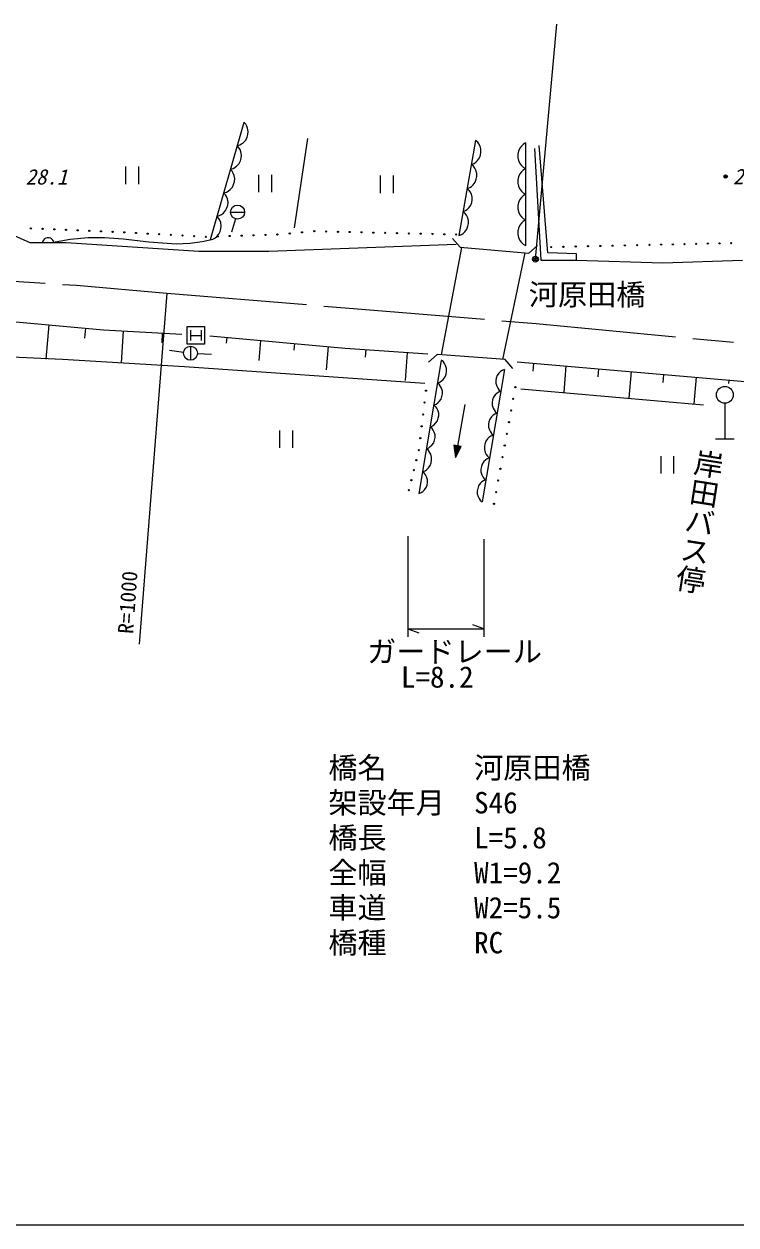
# Model space of a CAD drawing. Units: millimetres, scale not verified. Extents: x 40000 to 680000, y 20000 to 380000.
# Drawn here: x 203607 to 264682, y 205000 to 307975 of the extents above; entities that cross this region are included whole.
import ezdxf
from ezdxf.enums import TextEntityAlignment as Align

# ---------------------------------------------------------------- set-up
doc = ezdxf.new("R2010")
doc.units = ezdxf.units.MM
doc.header["$LTSCALE"] = 1000
doc.linetypes.add('CHAIN', pattern=[18.5, 12, -1.5, 3.5, -1.5])
for name, color, linetype, lineweight in [('M-BGD', 7, 'Continuous', 25), ('M-BGD-EXST', 7, 'Continuous', 25), ('M-BMK', 2, 'CHAIN', 13), ('M-STR-HTXT', 7, 'Continuous', 13), ('M-STR-STR1', 1, 'Continuous', 25), ('M-STR-STRC', 7, 'Continuous', 25), ('M-TTL-BAND', 7, 'Continuous', 25)]:
    doc.layers.add(name, color=color, linetype=linetype, lineweight=lineweight)
doc.styles.add('@ＭＳ ゴシック', font='')
doc.styles.add('ＭＳ ゴシック', font='')
doc.styles.get('@ＭＳ ゴシック').set_extended_font_data('@MS Gothic')
doc.styles.get('ＭＳ ゴシック').set_extended_font_data('MS Gothic')

msp = doc.modelspace()

# ---------------------------------------------------------------- linework, layer by layer
at = {"layer": 'M-BGD'}
for p, q in [((222450, 299534), (219574, 289468)), ((222626, 299385), (222459, 299564)), ((222713, 299230), (222626, 299385)), ((222788, 299034), (222713, 299230)), ((222840, 298757), (222788, 299034)), ((222811, 298503), (222840, 298757)), ((221882, 297545), (222118, 297609)), ((222118, 297609), (222274, 297695)), ((222274, 297695), (222442, 297822)), ((222442, 297822), (222632, 298030)), ((222632, 298030), (222742, 298260)), ((222742, 298260), (222811, 298503)), ((227931, 298167), (226780, 290498)), ((242341, 297976), (240903, 289828)), ((242531, 297841), (242346, 298001)), ((242633, 297695), (242531, 297841)), ((242728, 297508), (242633, 297695)), ((246414, 297643), (246282, 297511)), ((246634, 297775), (246414, 297643)), ((246634, 297775), (246634, 288956)), ((222049, 297366), (221882, 297545)), ((222136, 297210), (222049, 297366)), ((222211, 297014), (222136, 297210)), ((222263, 296737), (222211, 297014)), ((222234, 296484), (222263, 296737)), ((242677, 296493), (242762, 296734)), ((242808, 297238), (242728, 297508)), ((242762, 296734), (242806, 296982)), ((242806, 296982), (242808, 297238)), ((246018, 297071), (245974, 296807)), ((245974, 296807), (245974, 296543)), ((246150, 297335), (246018, 297071)), ((246282, 297511), (246150, 297335)), ((247401, 297315), (247938, 287729)), ((248551, 288343), (247784, 297545)), ((212307, 295744), (212307, 294244)), ((213447, 294244), (213447, 295744)), ((221305, 295526), (221542, 295589)), ((221542, 295589), (221697, 295676)), ((221697, 295676), (221865, 295803)), ((221865, 295803), (222055, 296010)), ((222055, 296010), (222165, 296241)), ((222165, 296241), (222234, 296484)), ((241981, 295933), (242210, 296021)), ((242166, 295773), (241981, 295933)), ((242268, 295627), (242166, 295773)), ((242210, 296021), (242356, 296123)), ((242363, 295440), (242268, 295627)), ((242356, 296123), (242509, 296267)), ((242509, 296267), (242677, 296493)), ((245974, 296543), (246018, 296279)), ((246018, 296279), (246150, 296015)), ((246150, 296015), (246282, 295839)), ((246282, 295839), (246414, 295707)), ((246414, 295707), (246634, 295575)), ((246634, 295575), (246414, 295443)), ((221472, 295347), (221305, 295526)), ((221559, 295191), (221472, 295347)), ((221634, 294995), (221559, 295191)), ((221686, 294718), (221634, 294995)), ((221657, 294464), (221686, 294718)), ((223734, 295053), (223734, 293553)), ((224874, 293553), (224874, 295053)), ((234163, 294977), (234163, 293477)), ((235303, 293477), (235303, 294977)), ((242312, 294425), (242397, 294666)), ((242443, 295169), (242363, 295440)), ((242397, 294666), (242441, 294914)), ((242441, 294914), (242443, 295169)), ((246018, 294871), (245974, 294607)), ((245974, 294607), (245974, 294343)), ((246150, 295135), (246018, 294871)), ((246282, 295311), (246150, 295135)), ((246414, 295443), (246282, 295311)), ((220728, 293507), (220965, 293570)), ((220895, 293328), (220728, 293507)), ((220965, 293570), (221120, 293657)), ((221120, 293657), (221288, 293784)), ((221288, 293784), (221478, 293991)), ((221478, 293991), (221588, 294222)), ((221588, 294222), (221657, 294464)), ((241616, 293865), (241845, 293953)), ((241792, 293712), (241616, 293865)), ((241889, 293573), (241792, 293712)), ((241845, 293953), (241991, 294055)), ((241980, 293395), (241889, 293573)), ((241991, 294055), (242144, 294199)), ((242144, 294199), (242312, 294425)), ((245974, 294343), (246018, 294079)), ((246018, 294079), (246150, 293815)), ((246150, 293815), (246282, 293639)), ((246282, 293639), (246414, 293507)), ((246414, 293507), (246634, 293375)), ((220982, 293172), (220895, 293328)), ((221057, 292976), (220982, 293172)), ((221109, 292699), (221057, 292976)), ((221080, 292445), (221109, 292699)), ((241931, 292429), (242012, 292658)), ((242056, 293138), (241980, 293395)), ((242012, 292658), (242054, 292894)), ((242054, 292894), (242056, 293138)), ((246018, 292671), (245974, 292407)), ((246150, 292935), (246018, 292671)), ((246282, 293111), (246150, 292935)), ((246414, 293243), (246282, 293111)), ((246634, 293375), (246414, 293243)), ((220151, 291487), (220388, 291551)), ((220318, 291309), (220151, 291487)), ((220388, 291551), (220543, 291637)), ((220543, 291637), (220711, 291764)), ((220711, 291764), (220901, 291972)), ((220901, 291972), (221011, 292203)), ((221011, 292203), (221080, 292445)), ((221326, 291849), (222526, 291849)), ((241268, 291896), (241486, 291979)), ((241453, 291735), (241268, 291896)), ((241556, 291589), (241453, 291735)), ((241486, 291979), (241625, 292077)), ((241650, 291402), (241556, 291589)), ((241625, 292077), (241771, 292213)), ((241771, 292213), (241931, 292429)), ((245974, 292407), (245974, 292143)), ((245974, 292143), (246018, 291879)), ((246018, 291879), (246150, 291615)), ((246150, 291615), (246282, 291439)), ((246282, 291439), (246414, 291307)), ((220405, 291153), (220318, 291309)), ((220480, 290957), (220405, 291153)), ((220434, 290184), (220503, 290426)), ((220532, 290680), (220480, 290957)), ((220503, 290426), (220532, 290680)), ((221752, 291275), (221402, 290127)), ((241599, 290387), (241684, 290628)), ((241731, 291132), (241650, 291402)), ((241684, 290628), (241728, 290876)), ((241728, 290876), (241731, 291132)), ((246018, 290471), (245974, 290207)), ((246150, 290735), (246018, 290471)), ((246282, 290911), (246150, 290735)), ((246414, 291043), (246282, 290911)), ((246414, 291307), (246634, 291175)), ((246634, 291175), (246414, 291043)), ((201720, 290307), (204117, 289229)), ((205274, 289449), (205214, 289349)), ((205374, 289549), (205274, 289449)), ((205474, 289609), (205374, 289549)), ((205594, 289649), (205474, 289609)), ((205754, 289649), (205594, 289649)), ((205874, 289609), (205754, 289649)), ((205974, 289549), (205874, 289609)), ((206074, 289449), (205974, 289549)), ((206134, 289349), (206074, 289449)), ((219574, 289468), (219811, 289532)), ((219811, 289532), (219967, 289618)), ((219967, 289618), (220134, 289745)), ((220134, 289745), (220324, 289953)), ((220324, 289953), (220434, 290184)), ((240365, 289592), (241011, 288828)), ((240903, 289828), (241132, 289915)), ((241132, 289915), (241278, 290018)), ((241278, 290018), (241431, 290161)), ((241431, 290161), (241599, 290387)), ((245974, 290207), (245974, 289943)), ((245974, 289943), (246018, 289679)), ((246018, 289679), (246150, 289415)), ((246150, 289415), (246282, 289239)), ((204117, 289229), (207232, 289229)), ((205214, 289349), (205174, 289229)), ((206174, 289229), (206134, 289349)), ((207232, 289229), (218616, 288510)), ((218616, 288510), (224607, 288510)), ((224607, 288510), (240664, 289109)), ((246282, 289239), (246414, 289107)), ((246414, 289107), (246634, 288975)), ((246901, 288337), (247664, 288983)), ((251005, 288266), (248551, 288343)), ((247938, 287729), (251005, 287729)), ((251005, 287729), (251005, 288266)), ((251005, 287729), (258404, 287493)), ((258404, 287493), (265229, 287723)), ((194809, 283191), (210435, 281753)), ((205747, 282184), (205476, 279239)), ((208872, 281897), (208794, 281050)), ((210435, 281753), (217145, 281370)), ((212112, 281657), (211955, 278900)), ((215467, 281465), (215420, 280643)), ((219552, 281232), (231151, 280178)), ((217886, 280345), (217886, 279145)), ((221002, 281100), (220958, 280623)), ((223902, 280837), (223745, 279115)), ((226802, 280573), (226751, 280018)), ((229701, 280310), (229521, 278330)), ((231151, 280178), (238245, 279698)), ((190293, 280033), (206910, 279232)), ((206910, 279232), (217384, 278616)), ((217291, 279820), (216100, 279969)), ((218486, 279719), (219684, 279667)), ((232925, 280058), (232881, 279407)), ((236472, 279818), (236309, 277407)), ((239395, 279123), (237478, 267716)), ((239048, 279626), (238291, 278972)), ((239578, 279004), (239401, 279155)), ((245530, 278439), (244876, 279196)), ((217384, 278616), (237995, 277178)), ((239677, 278866), (239578, 279004)), ((239768, 278688), (239677, 278866)), ((239847, 278431), (239768, 278688)), ((239807, 277951), (239847, 278188)), ((239847, 278188), (239847, 278431)), ((244823, 278352), (242908, 267015)), ((244347, 278047), (244197, 277841)), ((244485, 278178), (244347, 278047)), ((244616, 278272), (244485, 278178)), ((244823, 278352), (244616, 278272)), ((245907, 279018), (265462, 277330)), ((247304, 278897), (247245, 278215)), ((250097, 278656), (249901, 276378)), ((252891, 278415), (252832, 277731)), ((255685, 278174), (255487, 275889)), ((239069, 277183), (239286, 277268)), ((239238, 277039), (239069, 277183)), ((239331, 276908), (239238, 277039)), ((239286, 277268), (239425, 277367)), ((239425, 277367), (239569, 277505)), ((239569, 277505), (239728, 277721)), ((239728, 277721), (239807, 277951)), ((244121, 277623), (244083, 277398)), ((244083, 277398), (244083, 277167)), ((244083, 277167), (244157, 276923)), ((244197, 277841), (244121, 277623)), ((258478, 277933), (258419, 277246)), ((261272, 277692), (261074, 275400)), ((264066, 277451), (264041, 277166)), ((239418, 276739), (239331, 276908)), ((239380, 275821), (239455, 276039)), ((239493, 276495), (239418, 276739)), ((239455, 276039), (239493, 276264)), ((239493, 276264), (239493, 276495)), ((244031, 276174), (243880, 275968)), ((244169, 276305), (244031, 276174)), ((244157, 276923), (244244, 276754)), ((244300, 276398), (244169, 276305)), ((244244, 276754), (244338, 276623)), ((244506, 276479), (244300, 276398)), ((244338, 276623), (244506, 276479)), ((246239, 276698), (261890, 275328)), ((238754, 275309), (238961, 275390)), ((238923, 275165), (238754, 275309)), ((239016, 275034), (238923, 275165)), ((238961, 275390), (239092, 275484)), ((239104, 274865), (239016, 275034)), ((239092, 275484), (239230, 275615)), ((239230, 275615), (239380, 275821)), ((241416, 275356), (240618, 270816)), ((243805, 275749), (243767, 275525)), ((243767, 275525), (243767, 275293)), ((243767, 275293), (243841, 275050)), ((243880, 275968), (243805, 275749)), ((243841, 275050), (243928, 274881)), ((263723, 275460), (263723, 272400)), ((238915, 273741), (239065, 273947)), ((239065, 273947), (239140, 274166)), ((239178, 274622), (239104, 274865)), ((239140, 274166), (239178, 274390)), ((239178, 274390), (239178, 274622)), ((243564, 274094), (243489, 273876)), ((243715, 274300), (243564, 274094)), ((243852, 274431), (243715, 274300)), ((243984, 274525), (243852, 274431)), ((243928, 274881), (244022, 274749)), ((244190, 274605), (243984, 274525)), ((244022, 274749), (244190, 274605)), ((225522, 273133), (225522, 271633)), ((226662, 271633), (226662, 273133)), ((238439, 273436), (238646, 273516)), ((238608, 273292), (238439, 273436)), ((238701, 273160), (238608, 273292)), ((238646, 273516), (238777, 273610)), ((238789, 272992), (238701, 273160)), ((238777, 273610), (238915, 273741)), ((238863, 272748), (238789, 272992)), ((243451, 273651), (243450, 273420)), ((243450, 273420), (243525, 273176)), ((243489, 273876), (243451, 273651)), ((243525, 273176), (243612, 273007)), ((243612, 273007), (243705, 272876)), ((238462, 271736), (238600, 271867)), ((238600, 271867), (238750, 272073)), ((238750, 272073), (238825, 272292)), ((238825, 272292), (238863, 272517)), ((238863, 272517), (238863, 272748)), ((241107, 271746), (240476, 271856)), ((240476, 271856), (240618, 270816)), ((243136, 271964), (243096, 271727)), ((243215, 272194), (243136, 271964)), ((243373, 272411), (243215, 272194)), ((243518, 272549), (243373, 272411)), ((243656, 272647), (243518, 272549)), ((243874, 272732), (243656, 272647)), ((243705, 272876), (243874, 272732)), ((262913, 272400), (264533, 272400)), ((238125, 271562), (238331, 271643)), ((238302, 271410), (238125, 271562)), ((238400, 271272), (238302, 271410)), ((238331, 271643), (238462, 271736)), ((238492, 271094), (238400, 271272)), ((238571, 270838), (238492, 271094)), ((238570, 270595), (238571, 270838)), ((241041, 271717), (240528, 271807)), ((240528, 271807), (240639, 270934)), ((240975, 271688), (240581, 271757)), ((240581, 271757), (240660, 271053)), ((240618, 270816), (241107, 271746)), ((240909, 271659), (240633, 271707)), ((240633, 271707), (240681, 271171)), ((240639, 270934), (241041, 271717)), ((240660, 271053), (240975, 271688)), ((240681, 271171), (240909, 271659)), ((240843, 271630), (240685, 271657)), ((240685, 271657), (240702, 271289)), ((240702, 271289), (240843, 271630)), ((240737, 271608), (240729, 271446)), ((240729, 271446), (240777, 271601)), ((240777, 271601), (240737, 271608)), ((243096, 271727), (243095, 271484)), ((243095, 271484), (243173, 271227)), ((243173, 271227), (243265, 271050)), ((243265, 271050), (243363, 270911)), ((243363, 270911), (243541, 270760)), ((258224, 270930), (258224, 269430)), ((259364, 269430), (259364, 270930)), ((238148, 269773), (238293, 269911)), ((238293, 269911), (238451, 270128)), ((238451, 270128), (238531, 270358)), ((238531, 270358), (238570, 270595)), ((242802, 269806), (242801, 269574)), ((242839, 270030), (242802, 269806)), ((242915, 270249), (242839, 270030)), ((243065, 270455), (242915, 270249)), ((243203, 270586), (243065, 270455)), ((243334, 270679), (243203, 270586)), ((243541, 270760), (243334, 270679)), ((237793, 269589), (238010, 269675)), ((237962, 269446), (237793, 269589)), ((238055, 269314), (237962, 269446)), ((238010, 269675), (238148, 269773)), ((238142, 269145), (238055, 269314)), ((238217, 268902), (238142, 269145)), ((238217, 268671), (238217, 268902)), ((242801, 269574), (242875, 269331)), ((242875, 269331), (242963, 269162)), ((243018, 268806), (242887, 268712)), ((242963, 269162), (243056, 269030)), ((243224, 268886), (243018, 268806)), ((243056, 269030), (243224, 268886)), ((237478, 267716), (237684, 267797)), ((237684, 267797), (237816, 267890)), ((237816, 267890), (237953, 268021)), ((237953, 268021), (238104, 268227)), ((238104, 268227), (238179, 268446)), ((238179, 268446), (238217, 268671)), ((242523, 268157), (242485, 267932)), ((242485, 267932), (242485, 267701)), ((242599, 268375), (242523, 268157)), ((242749, 268581), (242599, 268375)), ((242887, 268712), (242749, 268581)), ((242485, 267701), (242559, 267457)), ((242559, 267457), (242646, 267288)), ((242646, 267288), (242740, 267157)), ((242740, 267157), (242908, 267013))]:
    msp.add_line(p, q, dxfattribs=at)
msp.add_lwpolyline([(205976, 289229), (207556, 289514), (209121, 289676), (210511, 289670), (212107, 289544), (214310, 289297), (216672, 289140), (217869, 289186), (218885, 289328), (219574, 289468)], dxfattribs=at)
for centre, radius in [((263791, 294903), 150), ((263791, 294903), 90), ((263791, 294903), 30), ((221926, 291849), 600), ((204199, 290456), 50), ((205201, 290413), 50), ((206202, 290371), 50), ((207203, 290328), 50), ((208204, 290285), 50), ((209206, 290243), 50), ((210207, 290200), 50), ((211208, 290158), 50), ((212209, 290115), 50), ((213209, 290060), 50), ((214209, 290005), 50), ((215208, 289951), 50), ((216208, 289896), 50), ((217208, 289841), 50), ((218207, 289786), 50), ((219207, 289732), 50), ((220230, 289764), 50), ((221252, 289795), 50), ((222275, 289827), 50), ((223297, 289859), 50), ((224320, 289891), 50), ((225342, 289923), 50), ((226397, 290019), 50), ((227451, 290115), 50), ((228506, 290211), 50), ((229520, 290187), 50), ((230535, 290163), 50), ((231549, 290139), 50), ((232564, 290115), 50), ((233578, 290091), 50), ((234593, 290067), 50), ((235607, 290043), 50), ((236622, 290019), 50), ((237637, 289995), 50), ((238651, 289971), 50), ((239666, 289947), 50), ((240680, 289923), 50), ((248822, 288849), 50), ((249876, 288873), 50), ((250931, 288897), 50), ((251985, 288921), 50), ((253040, 288945), 50), ((254094, 288969), 50), ((255149, 288993), 50), ((256203, 289017), 50), ((257258, 289041), 50), ((258259, 289062), 50), ((259260, 289083), 50), ((260261, 289104), 50), ((261263, 289126), 50), ((262264, 289147), 50), ((263265, 289168), 50), ((264266, 289190), 50), ((217886, 279745), 600), ((238091, 276534), 50), ((245760, 276841), 50), ((263723, 276180), 720), ((237968, 275516), 50), ((245575, 275841), 50), ((237845, 274497), 50), ((245391, 274841), 50), ((237722, 273479), 50), ((245023, 272841), 50), ((245207, 273841), 50), ((237600, 272460), 50), ((244839, 271841), 50), ((237477, 271442), 50), ((244655, 270841), 50), ((237262, 270583), 50), ((244471, 269841), 50), ((236833, 268865), 50), ((237048, 269724), 50), ((244287, 268841), 50), ((236618, 268006), 50), ((244103, 267840), 50), ((243919, 266840), 50)]:
    msp.add_circle(centre, radius, dxfattribs=at)
at = {"layer": 'M-BGD-EXST'}
for p, q in [((247478, 287806), (249318, 307975)), ((217596, 280529), (217596, 282029)), ((217596, 282029), (219096, 282029)), ((217896, 281729), (217896, 280829)), ((217896, 281279), (218796, 281279)), ((218796, 281729), (218796, 280829)), ((219096, 282029), (219096, 280529)), ((219096, 280529), (217596, 280529))]:
    msp.add_line(p, q, dxfattribs=at)
for radius in [250, 150, 50]:
    msp.add_circle((247478, 287806), radius, dxfattribs=at)
at = {"layer": 'M-BMK'}
for p, q in [((193437, 286529), (208104, 285570)), ((208104, 285570), (215868, 284899)), ((215868, 284899), (231149, 283640)), ((231149, 283640), (247542, 282298)), ((247542, 282298), (266364, 280512))]:
    msp.add_line(p, q, dxfattribs=at)
at = {"layer": 'M-STR-HTXT'}
for p, q in [((215868, 284899), (213472, 254799)), ((236534, 264075), (236534, 255426)), ((243041, 263807), (243041, 255426)), ((243041, 256116), (242102, 256458)), ((236534, 256116), (243041, 256116)), ((236534, 256116), (237473, 255774))]:
    msp.add_line(p, q, dxfattribs=at)
at = {"layer": 'M-STR-STR1'}
for p, q in [((241138, 288818), (239401, 279600)), ((241011, 288828), (246901, 288337)), ((244689, 279210), (246596, 288363)), ((244876, 279196), (239048, 279626))]:
    msp.add_line(p, q, dxfattribs=at)
at = {"layer": 'M-STR-STRC'}
for p, q in [((236534, 264075), (236534, 255426)), ((243041, 263807), (243041, 255426)), ((243041, 256116), (242102, 256458)), ((236534, 256116), (243041, 256116)), ((236534, 256116), (237473, 255774))]:
    msp.add_line(p, q, dxfattribs=at)
at = {"layer": 'M-TTL-BAND'}
msp.add_line((40000, 205000), (579000, 205000), dxfattribs=at)

# ---------------------------------------------------------------- texts
at = {"layer": 'M-BGD', "style": 'ＭＳ ゴシック', "oblique": 15}
for s, p in [('27.1', (264427, 293841)), ('28.1', (203742, 293817))]:
    msp.add_text(s, height=1320, dxfattribs=at).set_placement(p, align=Align.BOTTOM_LEFT)
at = {"layer": 'M-BGD', "style": '@ＭＳ ゴシック'}
msp.add_text('岸田バス停', height=1833, rotation=261.1, dxfattribs=at).set_placement((261072, 271698), align=Align.BOTTOM_LEFT)
at = {"layer": 'M-STR-HTXT', "style": 'ＭＳ ゴシック'}
msp.add_text('R=1000', height=1320, rotation=85.9, dxfattribs=at).set_placement((213361, 255623), align=Align.BOTTOM_LEFT)
for s, p in [('ガードレール', (233037, 252700)), ('L=8.2', (235941, 250522)), ('橋名\u3000\u3000\u3000河原田橋', (229714, 242741)), ('架設年月\u3000S46', (229714, 239741)), ('橋長\u3000\u3000\u3000L=5.8', (229714, 236741)), ('全幅\u3000\u3000\u3000W1=9.2', (229714, 233741)), ('車道\u3000\u3000\u3000W2=5.5', (229714, 230741)), ('橋種\u3000\u3000\u3000RC', (229714, 227741))]:
    msp.add_text(s, height=1833, dxfattribs=at).set_placement(p, align=Align.BOTTOM_LEFT)
at = {"layer": 'M-STR-STR1', "style": 'ＭＳ ゴシック'}
msp.add_text('河原田橋', height=1833, dxfattribs=at).set_placement((246914, 283315), align=Align.BOTTOM_LEFT)
at = {"layer": 'M-STR-STRC', "style": 'ＭＳ ゴシック'}
for s, p in [('ガードレール', (233037, 252700)), ('L=8.2', (235941, 250522))]:
    msp.add_text(s, height=1833, dxfattribs=at).set_placement(p, align=Align.BOTTOM_LEFT)

doc.saveas('drawing.dxf')
